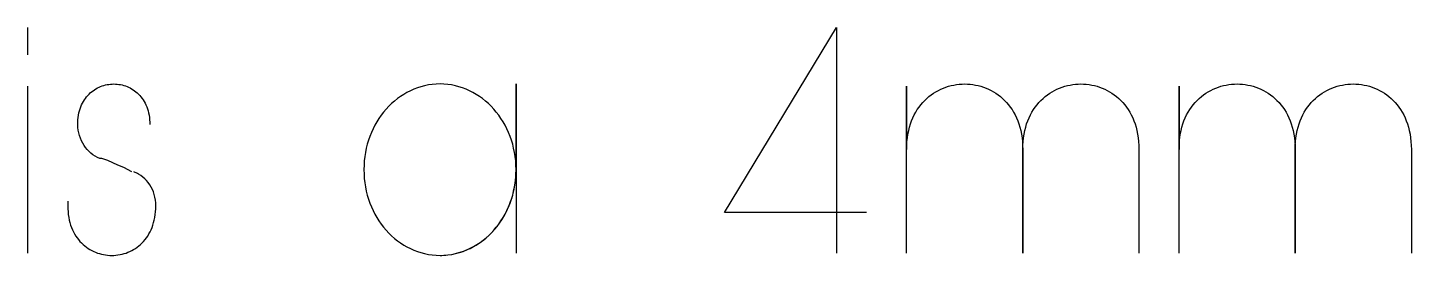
# Model space of a CAD drawing. Extents: x -841 to 6211, y -469 to 2808.
# Drawn here: x -564.4 to -380.5, y 2214 to 2244.3 of the extents above; entities that cross this region are included whole.
import ezdxf

# ---------------------------------------------------------------- set-up
doc = ezdxf.new("R2010")
doc.units = 0
doc.layers.add('T5_LOGOLAYER_21', color=18, linetype='CONTINUOUS')

msp = doc.modelspace()

# ---------------------------------------------------------------- linework, layer by layer
at = {"layer": 'T5_LOGOLAYER_21'}
for points in [[(-564.44, 2240.68), (-564.44, 2244.28)], [(-452.95, 2219.68), (-471.85, 2219.68), (-456.94, 2244.28), (-456.94, 2214.28)], [(-564.44, 2214.28), (-564.44, 2236.48)], [(-550.6, 2225.08), (-551.66, 2225.68), (-552.46, 2225.98), (-553.79, 2226.58), (-554.59, 2226.88), (-554.86, 2226.88), (-555.17, 2227.01), (-555.47, 2227.18), (-555.76, 2227.36), (-556.03, 2227.57), (-556.29, 2227.8), (-556.53, 2228.05), (-556.75, 2228.32), (-556.95, 2228.61), (-557.13, 2228.91), (-557.29, 2229.23), (-557.43, 2229.56), (-557.55, 2229.91), (-557.65, 2230.26), (-557.72, 2230.62), (-557.77, 2231), (-557.79, 2231.38), (-557.78, 2231.71), (-557.76, 2232.03), (-557.73, 2232.34), (-557.68, 2232.64), (-557.62, 2232.93), (-557.55, 2233.21), (-557.47, 2233.48), (-557.37, 2233.74), (-557.27, 2233.99), (-557.16, 2234.22), (-557.03, 2234.45), (-556.9, 2234.67), (-556.76, 2234.87), (-556.61, 2235.07), (-556.45, 2235.25), (-556.29, 2235.43), (-556.12, 2235.59), (-555.94, 2235.74), (-555.75, 2235.89), (-555.56, 2236.02), (-555.37, 2236.14), (-555.17, 2236.25), (-554.96, 2236.35), (-554.75, 2236.44), (-554.54, 2236.52), (-554.33, 2236.59), (-554.11, 2236.65), (-553.89, 2236.69), (-553.67, 2236.73), (-553.44, 2236.76), (-553.22, 2236.77), (-553, 2236.78), (-552.77, 2236.77), (-552.55, 2236.76), (-552.32, 2236.73), (-552.1, 2236.69), (-551.88, 2236.65), (-551.66, 2236.59), (-551.45, 2236.52), (-551.24, 2236.44), (-551.03, 2236.35), (-550.82, 2236.25), (-550.62, 2236.14), (-550.43, 2236.02), (-550.24, 2235.89), (-550.05, 2235.74), (-549.87, 2235.59), (-549.7, 2235.43), (-549.54, 2235.25), (-549.38, 2235.07), (-549.23, 2234.87), (-549.09, 2234.67), (-548.96, 2234.45), (-548.83, 2234.22), (-548.72, 2233.99), (-548.62, 2233.74), (-548.52, 2233.48), (-548.44, 2233.21), (-548.37, 2232.93), (-548.31, 2232.64), (-548.27, 2232.34), (-548.23, 2232.03), (-548.21, 2231.71), (-548.2, 2231.38)], [(-509.64, 2213.98), (-509.38, 2213.98), (-509.11, 2213.99), (-508.85, 2214.01), (-508.59, 2214.04), (-508.08, 2214.11), (-507.57, 2214.22), (-507.07, 2214.35), (-506.58, 2214.51), (-506.11, 2214.69), (-505.64, 2214.9), (-505.19, 2215.14), (-504.75, 2215.4), (-504.32, 2215.68), (-503.9, 2215.99), (-503.5, 2216.32), (-503.12, 2216.67), (-502.75, 2217.03), (-502.4, 2217.42), (-502.06, 2217.83), (-501.74, 2218.26), (-501.44, 2218.7), (-501.16, 2219.16), (-500.9, 2219.63), (-500.66, 2220.12), (-500.44, 2220.63), (-500.25, 2221.14), (-500.07, 2221.67), (-499.92, 2222.22), (-499.79, 2222.77), (-499.69, 2223.33), (-499.61, 2223.91), (-499.56, 2224.49), (-499.53, 2225.08), (-499.53, 2225.68), (-499.53, 2236.78), (-499.53, 2214.28)], [(-447.62, 2214.28), (-447.62, 2236.48), (-447.62, 2228.08), (-447.61, 2228.61), (-447.58, 2229.13), (-447.52, 2229.63), (-447.45, 2230.12), (-447.35, 2230.58), (-447.24, 2231.03), (-447.11, 2231.47), (-446.96, 2231.88), (-446.79, 2232.28), (-446.61, 2232.66), (-446.41, 2233.03), (-446.2, 2233.38), (-445.97, 2233.71), (-445.73, 2234.02), (-445.48, 2234.32), (-445.21, 2234.6), (-444.93, 2234.87), (-444.65, 2235.11), (-444.35, 2235.34), (-444.04, 2235.55), (-443.73, 2235.75), (-443.4, 2235.93), (-443.07, 2236.09), (-442.74, 2236.23), (-442.4, 2236.36), (-442.05, 2236.47), (-441.7, 2236.56), (-441.34, 2236.64), (-440.99, 2236.7), (-440.63, 2236.74), (-440.26, 2236.77), (-439.9, 2236.78), (-439.54, 2236.77), (-439.18, 2236.74), (-438.82, 2236.7), (-438.46, 2236.64), (-438.11, 2236.56), (-437.76, 2236.47), (-437.41, 2236.36), (-437.07, 2236.23), (-436.73, 2236.09), (-436.4, 2235.93), (-436.08, 2235.75), (-435.76, 2235.55), (-435.46, 2235.34), (-435.16, 2235.11), (-434.87, 2234.87), (-434.6, 2234.6), (-434.33, 2234.32), (-434.08, 2234.02), (-433.84, 2233.71), (-433.61, 2233.38), (-433.4, 2233.03), (-433.2, 2232.66), (-433.01, 2232.28), (-432.85, 2231.88), (-432.7, 2231.47), (-432.57, 2231.03), (-432.45, 2230.58), (-432.36, 2230.12), (-432.28, 2229.63), (-432.23, 2229.13), (-432.2, 2228.61), (-432.18, 2228.08), (-432.18, 2214.28), (-432.18, 2228.08), (-432.17, 2228.61), (-432.14, 2229.13), (-432.09, 2229.63), (-432.01, 2230.12), (-431.92, 2230.58), (-431.8, 2231.03), (-431.67, 2231.47), (-431.52, 2231.88), (-431.35, 2232.28), (-431.17, 2232.66), (-430.97, 2233.03), (-430.76, 2233.38), (-430.53, 2233.71), (-430.29, 2234.02), (-430.04, 2234.32), (-429.77, 2234.6), (-429.49, 2234.87), (-429.21, 2235.11), (-428.91, 2235.34), (-428.6, 2235.55), (-428.29, 2235.75), (-427.97, 2235.93), (-427.64, 2236.09), (-427.3, 2236.23), (-426.96, 2236.36), (-426.61, 2236.47), (-426.26, 2236.56), (-425.9, 2236.64), (-425.55, 2236.7), (-425.19, 2236.74), (-424.83, 2236.77), (-424.46, 2236.78), (-424.1, 2236.77), (-423.74, 2236.74), (-423.38, 2236.7), (-423.02, 2236.64), (-422.67, 2236.56), (-422.32, 2236.47), (-421.97, 2236.36), (-421.63, 2236.23), (-421.29, 2236.09), (-420.96, 2235.93), (-420.64, 2235.75), (-420.33, 2235.55), (-420.02, 2235.34), (-419.72, 2235.11), (-419.43, 2234.87), (-419.16, 2234.6), (-418.89, 2234.32), (-418.64, 2234.02), (-418.4, 2233.71), (-418.17, 2233.38), (-417.96, 2233.03), (-417.76, 2232.66), (-417.58, 2232.28), (-417.41, 2231.88), (-417.26, 2231.47), (-417.13, 2231.03), (-417.01, 2230.58), (-416.92, 2230.12), (-416.84, 2229.63), (-416.79, 2229.13), (-416.76, 2228.61), (-416.75, 2228.08), (-416.75, 2214.28)], [(-411.42, 2214.28), (-411.42, 2236.48), (-411.42, 2228.08), (-411.41, 2228.61), (-411.38, 2229.13), (-411.32, 2229.63), (-411.25, 2230.12), (-411.15, 2230.58), (-411.04, 2231.03), (-410.91, 2231.47), (-410.76, 2231.88), (-410.59, 2232.28), (-410.41, 2232.66), (-410.21, 2233.03), (-410, 2233.38), (-409.77, 2233.71), (-409.53, 2234.02), (-409.27, 2234.32), (-409.01, 2234.6), (-408.73, 2234.87), (-408.44, 2235.11), (-408.15, 2235.34), (-407.84, 2235.55), (-407.53, 2235.75), (-407.2, 2235.93), (-406.87, 2236.09), (-406.54, 2236.23), (-406.19, 2236.36), (-405.85, 2236.47), (-405.5, 2236.56), (-405.14, 2236.64), (-404.78, 2236.7), (-404.43, 2236.74), (-404.06, 2236.77), (-403.7, 2236.78), (-403.34, 2236.77), (-402.98, 2236.74), (-402.62, 2236.7), (-402.26, 2236.64), (-401.91, 2236.56), (-401.56, 2236.47), (-401.21, 2236.36), (-400.87, 2236.23), (-400.53, 2236.09), (-400.2, 2235.93), (-399.88, 2235.75), (-399.56, 2235.55), (-399.26, 2235.34), (-398.96, 2235.11), (-398.67, 2234.87), (-398.4, 2234.6), (-398.13, 2234.32), (-397.88, 2234.02), (-397.64, 2233.71), (-397.41, 2233.38), (-397.19, 2233.03), (-397, 2232.66), (-396.81, 2232.28), (-396.65, 2231.88), (-396.5, 2231.47), (-396.36, 2231.03), (-396.25, 2230.58), (-396.16, 2230.12), (-396.08, 2229.63), (-396.03, 2229.13), (-395.99, 2228.61), (-395.98, 2228.08), (-395.98, 2214.28), (-395.98, 2228.08), (-395.97, 2228.61), (-395.94, 2229.13), (-395.88, 2229.63), (-395.81, 2230.12), (-395.72, 2230.58), (-395.6, 2231.03), (-395.47, 2231.47), (-395.32, 2231.88), (-395.15, 2232.28), (-394.97, 2232.66), (-394.77, 2233.03), (-394.56, 2233.38), (-394.33, 2233.71), (-394.09, 2234.02), (-393.84, 2234.32), (-393.57, 2234.6), (-393.29, 2234.87), (-393.01, 2235.11), (-392.71, 2235.34), (-392.4, 2235.55), (-392.09, 2235.75), (-391.76, 2235.93), (-391.43, 2236.09), (-391.1, 2236.23), (-390.76, 2236.36), (-390.41, 2236.47), (-390.06, 2236.56), (-389.7, 2236.64), (-389.35, 2236.7), (-388.99, 2236.74), (-388.63, 2236.77), (-388.26, 2236.78), (-387.9, 2236.77), (-387.54, 2236.74), (-387.18, 2236.7), (-386.82, 2236.64), (-386.47, 2236.56), (-386.12, 2236.47), (-385.77, 2236.36), (-385.43, 2236.23), (-385.09, 2236.09), (-384.76, 2235.93), (-384.44, 2235.75), (-384.13, 2235.55), (-383.82, 2235.34), (-383.52, 2235.11), (-383.23, 2234.87), (-382.96, 2234.6), (-382.69, 2234.32), (-382.44, 2234.02), (-382.2, 2233.71), (-381.97, 2233.38), (-381.76, 2233.03), (-381.56, 2232.66), (-381.37, 2232.28), (-381.21, 2231.88), (-381.06, 2231.47), (-380.93, 2231.03), (-380.81, 2230.58), (-380.72, 2230.12), (-380.64, 2229.63), (-380.59, 2229.13), (-380.56, 2228.61), (-380.54, 2228.08), (-380.54, 2214.28)], [(-559.12, 2221.18), (-559.12, 2220.58), (-559.11, 2220.17), (-559.08, 2219.78), (-559.04, 2219.4), (-558.99, 2219.03), (-558.91, 2218.68), (-558.83, 2218.33), (-558.73, 2218.01), (-558.61, 2217.69), (-558.49, 2217.39), (-558.35, 2217.1), (-558.2, 2216.82), (-558.04, 2216.55), (-557.86, 2216.3), (-557.68, 2216.07), (-557.49, 2215.84), (-557.29, 2215.63), (-557.08, 2215.43), (-556.86, 2215.24), (-556.63, 2215.07), (-556.4, 2214.9), (-556.16, 2214.76), (-555.92, 2214.62), (-555.67, 2214.5), (-555.41, 2214.39), (-555.15, 2214.29), (-554.89, 2214.21), (-554.62, 2214.14), (-554.35, 2214.08), (-554.08, 2214.03), (-553.81, 2214), (-553.54, 2213.98), (-553.26, 2213.98), (-552.99, 2213.98), (-552.71, 2214), (-552.44, 2214.03), (-552.17, 2214.08), (-551.9, 2214.14), (-551.63, 2214.21), (-551.37, 2214.29), (-551.11, 2214.39), (-550.86, 2214.5), (-550.61, 2214.62), (-550.36, 2214.76), (-550.12, 2214.9), (-549.89, 2215.07), (-549.66, 2215.24), (-549.45, 2215.43), (-549.24, 2215.63), (-549.03, 2215.84), (-548.84, 2216.07), (-548.66, 2216.3), (-548.49, 2216.55), (-548.32, 2216.82), (-548.17, 2217.1), (-548.04, 2217.39), (-547.91, 2217.69), (-547.8, 2218.01), (-547.7, 2218.33), (-547.61, 2218.68), (-547.54, 2219.03), (-547.48, 2219.4), (-547.44, 2219.78), (-547.41, 2220.17), (-547.41, 2220.58), (-547.42, 2220.96), (-547.46, 2221.34), (-547.52, 2221.71), (-547.62, 2222.06), (-547.73, 2222.41), (-547.87, 2222.74), (-548.03, 2223.07), (-548.21, 2223.37), (-548.42, 2223.66), (-548.64, 2223.93), (-548.88, 2224.18), (-549.14, 2224.4), (-549.41, 2224.61), (-549.71, 2224.79), (-549.86, 2224.87), (-550.01, 2224.95), (-550.17, 2225.02), (-550.33, 2225.08)]]:
    msp.add_lwpolyline(points, dxfattribs=at)
msp.add_lwpolyline([(-509.64, 2213.98), (-509.12, 2213.99), (-508.61, 2214.04), (-508.1, 2214.11), (-507.6, 2214.21), (-507.12, 2214.34), (-506.64, 2214.49), (-506.17, 2214.67), (-505.71, 2214.87), (-505.26, 2215.1), (-504.82, 2215.35), (-504.4, 2215.63), (-503.99, 2215.92), (-503.59, 2216.24), (-503.21, 2216.58), (-502.84, 2216.94), (-502.49, 2217.32), (-502.16, 2217.71), (-501.84, 2218.13), (-501.54, 2218.56), (-501.26, 2219), (-500.99, 2219.47), (-500.75, 2219.94), (-500.53, 2220.43), (-500.32, 2220.94), (-500.14, 2221.46), (-499.98, 2221.99), (-499.85, 2222.53), (-499.73, 2223.08), (-499.64, 2223.64), (-499.58, 2224.21), (-499.54, 2224.79), (-499.53, 2225.38), (-499.54, 2225.96), (-499.58, 2226.54), (-499.64, 2227.11), (-499.73, 2227.67), (-499.85, 2228.23), (-499.98, 2228.77), (-500.14, 2229.3), (-500.32, 2229.81), (-500.53, 2230.32), (-500.75, 2230.81), (-500.99, 2231.29), (-501.26, 2231.75), (-501.54, 2232.2), (-501.84, 2232.63), (-502.16, 2233.04), (-502.49, 2233.44), (-502.84, 2233.82), (-503.21, 2234.17), (-503.59, 2234.51), (-503.99, 2234.83), (-504.4, 2235.13), (-504.82, 2235.4), (-505.26, 2235.65), (-505.71, 2235.88), (-506.17, 2236.09), (-506.64, 2236.26), (-507.12, 2236.42), (-507.6, 2236.55), (-508.1, 2236.65), (-508.61, 2236.72), (-509.12, 2236.76), (-509.64, 2236.78), (-510.16, 2236.76), (-510.68, 2236.72), (-511.18, 2236.65), (-511.68, 2236.55), (-512.17, 2236.42), (-512.65, 2236.26), (-513.12, 2236.09), (-513.58, 2235.88), (-514.03, 2235.65), (-514.46, 2235.4), (-514.89, 2235.13), (-515.3, 2234.83), (-515.7, 2234.51), (-516.08, 2234.17), (-516.44, 2233.82), (-516.8, 2233.44), (-517.13, 2233.04), (-517.45, 2232.63), (-517.75, 2232.2), (-518.03, 2231.75), (-518.29, 2231.29), (-518.54, 2230.81), (-518.76, 2230.32), (-518.96, 2229.81), (-519.14, 2229.3), (-519.3, 2228.77), (-519.44, 2228.23), (-519.55, 2227.67), (-519.64, 2227.11), (-519.71, 2226.54), (-519.74, 2225.96), (-519.76, 2225.38), (-519.74, 2224.79), (-519.71, 2224.21), (-519.64, 2223.64), (-519.55, 2223.08), (-519.44, 2222.53), (-519.3, 2221.99), (-519.14, 2221.46), (-518.96, 2220.94), (-518.76, 2220.43), (-518.54, 2219.94), (-518.29, 2219.47), (-518.03, 2219), (-517.75, 2218.56), (-517.45, 2218.13), (-517.13, 2217.71), (-516.8, 2217.32), (-516.44, 2216.94), (-516.08, 2216.58), (-515.7, 2216.24), (-515.3, 2215.92), (-514.89, 2215.63), (-514.46, 2215.35), (-514.03, 2215.1), (-513.58, 2214.87), (-513.12, 2214.67), (-512.65, 2214.49), (-512.17, 2214.34), (-511.68, 2214.21), (-511.18, 2214.11), (-510.68, 2214.04), (-510.16, 2213.99)], close=True, dxfattribs=at)

doc.saveas('drawing.dxf')
